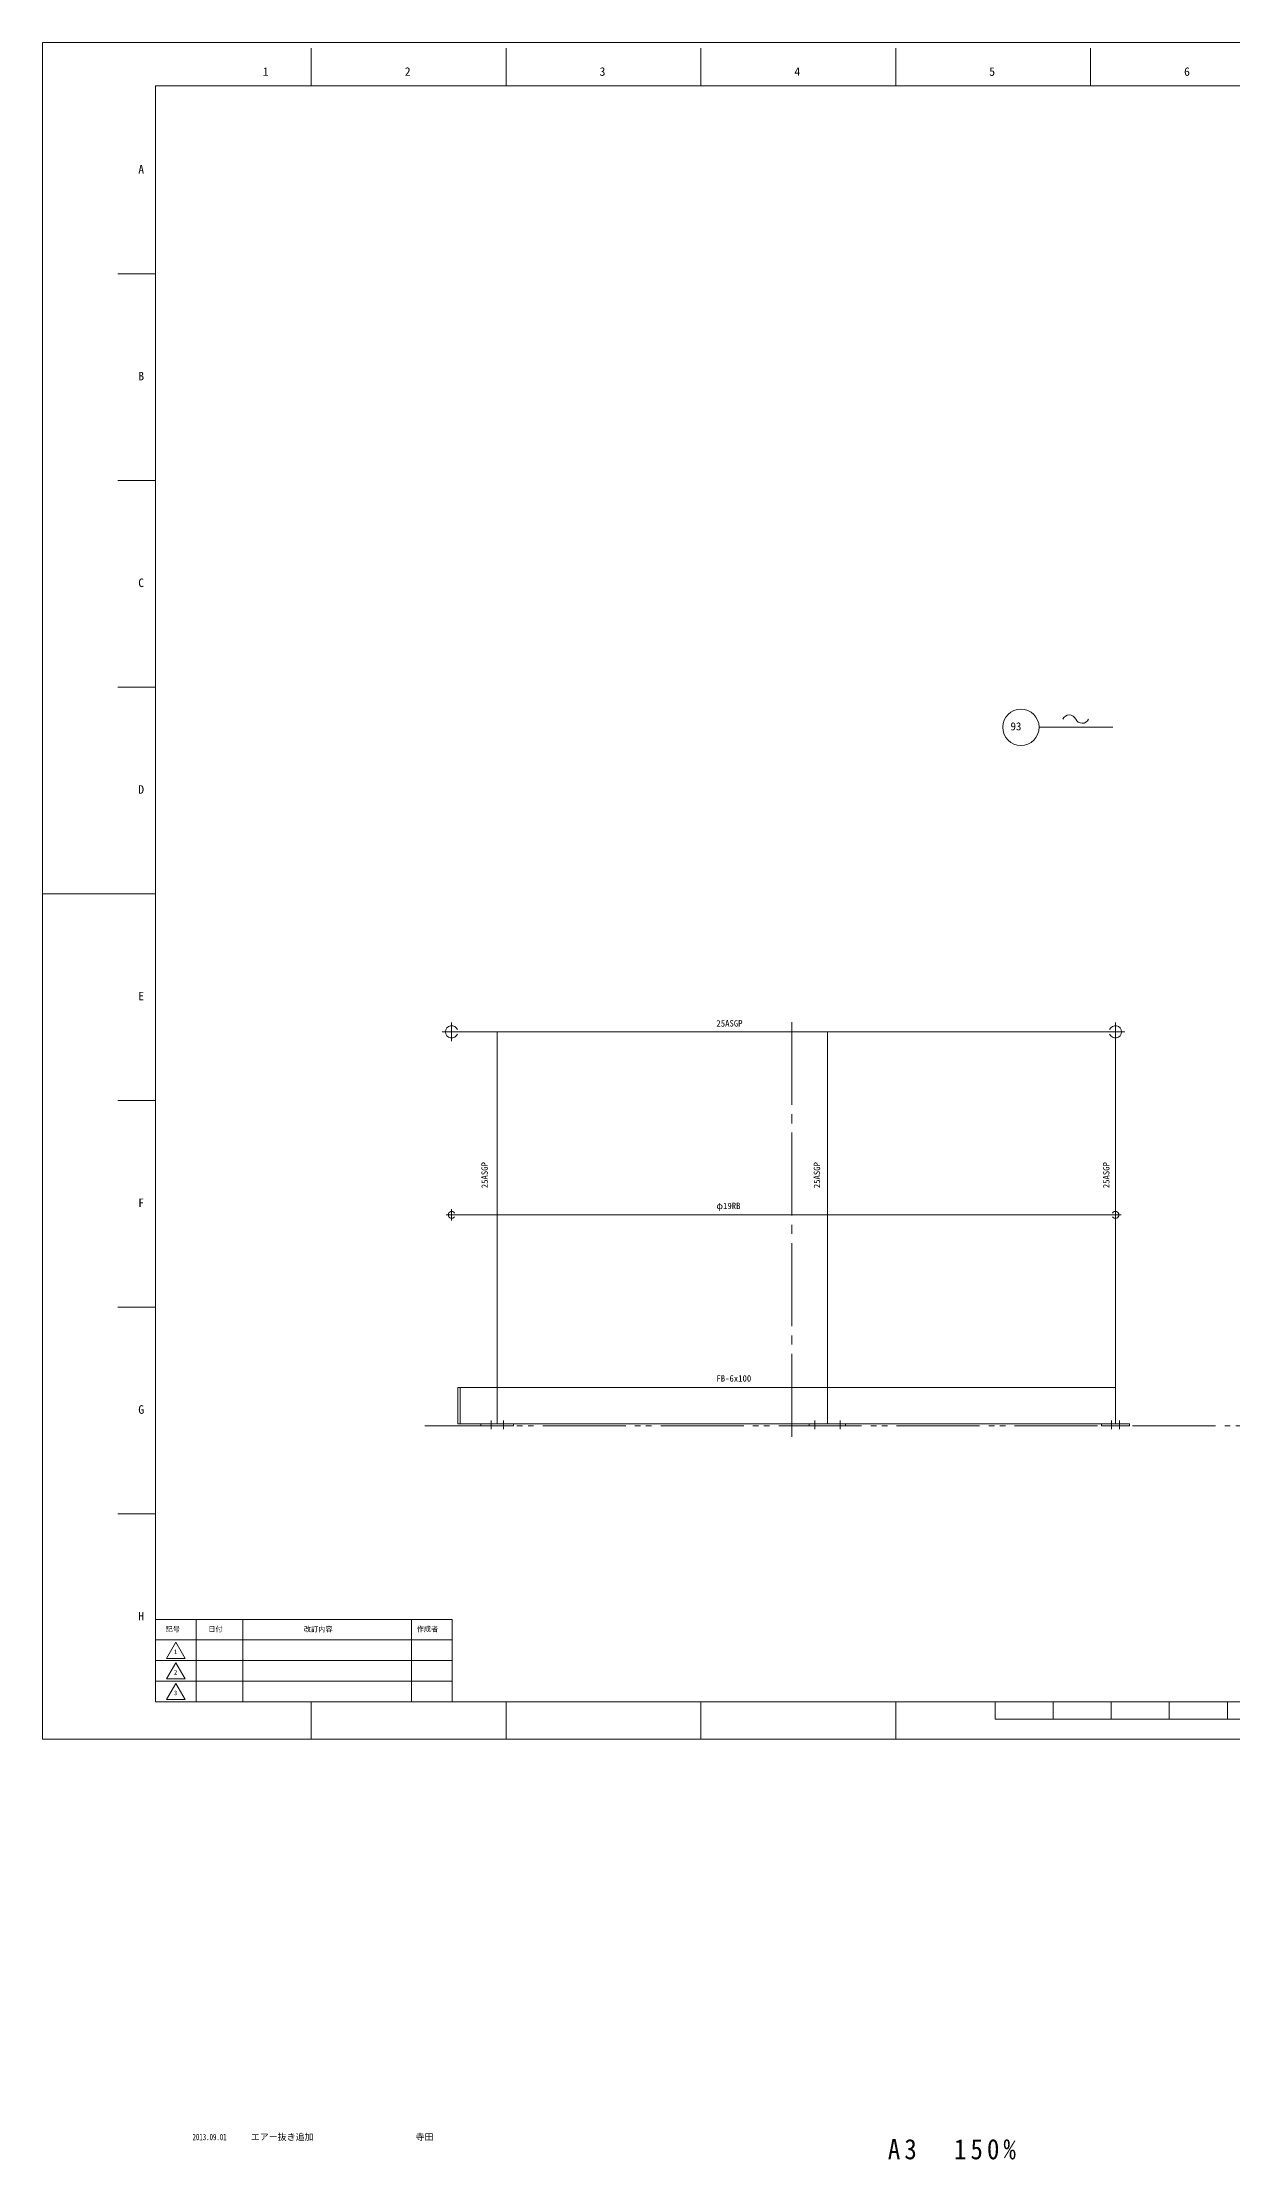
# Model space of a CAD drawing. Units: millimetres at full size. Extents: x -3313 to 3313, y -3468 to 2351.
# Drawn here: x -3313 to -41, y -3468 to 2351 of the extents above; entities that cross this region are included whole.
import ezdxf
from ezdxf.enums import TextEntityAlignment as Align

# ---------------------------------------------------------------- set-up
doc = ezdxf.new("R2010")
doc.units = ezdxf.units.MM
doc.header["$LTSCALE"] = 25.3293
doc.linetypes.add('CHAIN2', pattern=[12, 9, -1, 1, -1])
doc.linetypes.add('DOUBLE_CHAIN2', pattern=[12.8, 9, -1, 0.6, -0.6, 0.6, -1])
for name, color, linetype, lineweight in [('0-0_90_FRAME', 2, 'Continuous', 9), ('0-1_91_BLANK', 6, 'Continuous', 9), ('0-2_08_DIM', 3, 'Continuous', 9), ('0-3_05_CENTER', 2, 'CHAIN2', 9), ('0-4_0', 134, 'Continuous', 9), ('0-5_10_DRAFT', 1, 'Continuous', 9), ('0-6_04_HIDDEN', 7, 'Continuous', 9), ('0-7_06_PHANTOM', 7, 'DOUBLE_CHAIN2', 9)]:
    doc.layers.add(name, color=color, linetype=linetype, lineweight=lineweight)
doc.layers.add('0-9', color=7, linetype='Continuous')
doc.styles.add('ＭＳ ゴシック', font='')
doc.styles.add('ＭＳ Ｐゴシック', font='')
doc.styles.get('ＭＳ ゴシック').set_extended_font_data('MS Gothic')
doc.styles.get('ＭＳ Ｐゴシック').set_extended_font_data('MS PGothic')

# ---------------------------------------------------------------- blocks, each defined once
blk = doc.blocks.new('p1ba05')
at = {"layer": '0-2_08_DIM'}
for centre, start, end in [((-2.954, 0.285), 24.22764, 155.57578), ((0, 1.621), 204.22764, 335.57578)]:
    blk.add_arc(centre, 1.621, start, end, dxfattribs=at)
blk = doc.blocks.new('AM_BALLOON1')
at = {"layer": '0-2_08_DIM'}
blk.add_circle((0, 0), 5, dxfattribs=at)

msp = doc.modelspace()

# ---------------------------------------------------------------- linework, layer by layer
at = {"layer": '0-0_90_FRAME'}
for p, q in [((-2573.8, 2231.18), (-2573.8, 2334.88)), ((-2038.33, 2231.18), (-2038.33, 2334.88)), ((-1502.86, 2231.18), (-1502.86, 2334.88)), ((-967.4, 2231.18), (-967.4, 2334.88)), ((-431.93, 2231.18), (-431.93, 2334.88)), ((-3002.03, 1714.9), (-3105.73, 1714.9)), ((-3002.03, 1146.92), (-3105.73, 1146.92)), ((-3002.03, 578.94), (-3105.73, 578.94)), ((-3002.03, -557.01), (-3105.73, -557.01)), ((-3002.03, -1124.99), (-3105.73, -1124.99)), ((-3002.03, -1692.96), (-3105.73, -1692.96)), ((-2573.8, -2312.48), (-2573.8, -2209.25)), ((-2038.33, -2312.48), (-2038.33, -2209.25)), ((-1502.86, -2312.48), (-1502.86, -2209.25)), ((-967.4, -2312.48), (-967.4, -2209.25))]:
    msp.add_line(p, q, dxfattribs=at)
at = {"layer": '0-0_90_FRAME', "color": 6}
for p, q in [((-3312.8, 10.97), (-3002.03, 10.97)), ((-694.12, -2257.11), (-694.12, -2209.25)), ((-534.59, -2257.11), (-534.59, -2209.25)), ((-375.06, -2257.11), (-375.06, -2209.25)), ((-215.53, -2257.11), (-215.53, -2209.25)), ((-56, -2257.11), (-56, -2209.25)), ((-694.12, -2257.11), (901.19, -2257.11))]:
    msp.add_line(p, q, dxfattribs=at)
at = {"layer": '0-0_90_FRAME', "color": 134}
for p, q in [((-2890.03, -2209.25), (-2890.03, -1982.96)), ((-2762.03, -2209.25), (-2762.03, -1982.96)), ((-2298.03, -2209.25), (-2298.03, -1982.96)), ((-3002.03, -2039.53), (-2186.03, -2039.53)), ((-3002.03, -2096.1), (-2186.03, -2096.1)), ((-3002.03, -2152.67), (-2186.03, -2152.67))]:
    msp.add_line(p, q, dxfattribs=at)
at = {"layer": '0-0_90_FRAME', "color": 6}
msp.add_lwpolyline([(-3002.03, -2209.25), (3209.1, -2209.25), (3209.1, 2231.18), (-3002.03, 2231.18)], close=True, dxfattribs=at)
at = {"layer": '0-0_90_FRAME', "color": 134}
for points in [[(-3002.03, -2209.25), (-2186.03, -2209.25), (-2186.03, -1982.96), (-3002.03, -1982.96)], [(-2971.49, -2090.09), (-2946.03, -2046), (-2920.58, -2090.09)], [(-2971.49, -2146.67), (-2946.03, -2102.57), (-2920.58, -2146.67)], [(-2971.49, -2203.24), (-2946.03, -2159.14), (-2920.58, -2203.24)]]:
    msp.add_lwpolyline(points, close=True, dxfattribs=at)
at = {"layer": '0-1_91_BLANK'}
msp.add_lwpolyline([(-3312.8, -2312.48), (3312.8, -2312.48), (3312.8, 2350.88), (-3312.8, 2350.88)], close=True, dxfattribs=at)
at = {"layer": '0-2_08_DIM'}
msp.add_line((-573.32, 468.62), (-370.34, 468.62), dxfattribs=at)
at = {"layer": '0-3_05_CENTER'}
for p, q in [((-2187.9, -394.1), (-2187.9, -342.53)), ((-1252.91, -1481.13), (-1252.91, -332.78)), ((-363.65, -394.1), (-363.65, -342.53)), ((-2213.69, -368.31), (-2162.12, -368.31)), ((-337.87, -368.31), (-389.44, -368.31)), ((-2172.52, -871.31), (-2203.29, -871.31)), ((-2187.9, -886.69), (-2187.9, -855.93)), ((-379.03, -871.31), (-348.27, -871.31)), ((-363.65, -886.69), (-363.65, -855.93)), ((-2079.61, -1436.71), (-2079.61, -1459.96)), ((-2045.67, -1436.71), (-2045.67, -1459.96)), ((-1190.17, -1436.71), (-1190.17, -1459.96)), ((-1120.17, -1436.71), (-1120.17, -1459.96)), ((-374.47, -1436.71), (-374.47, -1459.96)), ((-352.84, -1436.71), (-352.84, -1459.96))]:
    msp.add_line(p, q, dxfattribs=at)
at = {"layer": '0-4_0'}
for p, q in [((-2187.9, -368.31), (-363.65, -368.31)), ((-2062.64, -1445.31), (-2062.64, -368.31)), ((-1155.17, -1445.31), (-1155.17, -368.31)), ((-363.65, -1445.31), (-363.65, -385.31)), ((-363.65, -871.31), (-2187.9, -871.31))]:
    msp.add_line(p, q, dxfattribs=at)
for points in [[(-2170.9, -1445.31), (-363.65, -1445.31), (-363.65, -1345.31), (-2170.9, -1345.31)], [(-2107.78, -1451.31), (-2017.5, -1451.31), (-2017.5, -1445.31), (-2107.78, -1445.31)], [(-1205.17, -1451.31), (-1105.17, -1451.31), (-1105.17, -1445.31), (-1205.17, -1445.31)], [(-402.26, -1451.31), (-325.04, -1451.31), (-325.04, -1445.31), (-402.26, -1445.31)]]:
    msp.add_lwpolyline(points, close=True, dxfattribs=at)
for centre, radius, start, end in [((-2187.9, -368.31), 17, 20.66732, 339.33268), ((-363.65, -368.31), 17, 200.66732, 159.33268), ((-2187.9, -871.31), 9.5, 31.75686, 328.24314), ((-363.65, -871.31), 9.5, 211.75686, 148.24314)]:
    msp.add_arc(centre, radius, start, end, dxfattribs=at)
at = {"layer": '0-5_10_DRAFT'}
msp.add_line((-1246.66, -1451.31), (-1259.15, -1451.31), dxfattribs=at)
at = {"layer": '0-6_04_HIDDEN'}
msp.add_line((-2164.9, -1345.31), (-2164.9, -1445.31), dxfattribs=at)
at = {"layer": '0-7_06_PHANTOM'}
msp.add_line((-2261.71, -1451.31), (2231.24, -1451.31), dxfattribs=at)

# ---------------------------------------------------------------- block references
at = {"layer": '0-2_08_DIM'}
for name, p, xscale, yscale in [('AM_BALLOON1', (-623.39, 468.69), 10, 10), ('p1ba05', (-455.03, 479.56), 12, 12)]:
    msp.add_blockref(name, p, dxfattribs=dict(at, xscale=xscale, yscale=yscale))

# ---------------------------------------------------------------- texts
at = {"layer": '0-0_90_FRAME', "color": 134}
for s, height, style, p in [('1', 23.46, 'ＭＳ ゴシック', (-2707.12, 2251.83)), ('2', 23.46, 'ＭＳ ゴシック', (-2316.73, 2251.83)), ('3', 23.46, 'ＭＳ ゴシック', (-1781.26, 2251.83)), ('4', 23.46, 'ＭＳ ゴシック', (-1245.8, 2251.83)), ('5', 23.46, 'ＭＳ ゴシック', (-710.33, 2251.83)), ('6', 23.46, 'ＭＳ ゴシック', (-174.86, 2251.83)), ('A', 23.46, 'ＭＳ ゴシック', (-3049.14, 1982.89)), ('B', 23.46, 'ＭＳ ゴシック', (-3049.14, 1414.91)), ('C', 23.46, 'ＭＳ ゴシック', (-3049.14, 846.93)), ('D', 23.46, 'ＭＳ ゴシック', (-3049.14, 278.96)), ('E', 23.46, 'ＭＳ ゴシック', (-3049.14, -289.02)), ('F', 23.46, 'ＭＳ ゴシック', (-3049.14, -857)), ('G', 23.46, 'ＭＳ ゴシック', (-3049.14, -1424.98)), ('H', 23.46, 'ＭＳ ゴシック', (-3049.14, -1992.95)), ('記号', 14.08, 'ＭＳ Ｐゴシック', (-2973.96, -2020.85)), ('日付', 14.08, 'ＭＳ Ｐゴシック', (-2856.71, -2020.85)), ('改訂内容', 14.08, 'ＭＳ Ｐゴシック', (-2593.89, -2021.17)), ('作成者', 14.08, 'ＭＳ Ｐゴシック', (-2283.92, -2020.85)), ('1', 12.44, 'ＭＳ ゴシック', (-2951.55, -2081.87)), ('2', 12.44, 'ＭＳ ゴシック', (-2951.55, -2138.45)), ('3', 12.44, 'ＭＳ ゴシック', (-2951.55, -2195.02))]:
    msp.add_text(s, height=height, dxfattribs=dict(at, style=style)).set_placement(p, align=Align.BOTTOM_LEFT)
at = {"layer": '0-0_90_FRAME', "color": 3, "style": 'ＭＳ ゴシック', "width": 0.65}
msp.add_text('2013.09.01', height=17.6, dxfattribs=at).set_placement((-2899.89, -3419.46), align=Align.BOTTOM_LEFT)
at = {"layer": '0-0_90_FRAME', "color": 3, "style": 'ＭＳ ゴシック'}
for s, p in [('エアー抜き追加', (-2739.96, -3419.46)), ('寺田', (-2286.87, -3419.46))]:
    msp.add_text(s, height=17.6, dxfattribs=at).set_placement(p, align=Align.BOTTOM_LEFT)
at = {"layer": '0-2_08_DIM', "style": 'ＭＳ ゴシック'}
for s, p in [('25ASGP', (-1460.21, -359.13)), ('φ19RB', (-1460.21, -860.75)), ('FB-6x100', (-1460.21, -1334.75))]:
    msp.add_text(s, height=17.6, dxfattribs=at).set_placement(p, align=Align.BOTTOM_LEFT)
for p in [(-2083.22, -798.14), (-1169.94, -798.14), (-374.7, -798.14)]:
    msp.add_text('25ASGP', height=17.6, rotation=90, dxfattribs=at).set_placement(p, align=Align.BOTTOM_LEFT)
at = {"layer": '0-4_0', "style": 'ＭＳ ゴシック'}
msp.add_text('93', height=21.99, dxfattribs=at).set_placement((-651.96, 453.69), align=Align.BOTTOM_LEFT)
at = {"layer": '0-9', "insert": (-989.05, -3467.7), "char_height": 55.71, "attachment_point": 7, "style": 'ＭＳ ゴシック'}
msp.add_mtext('\\T1.33;\\W0.9;A3\u3000150%', dxfattribs=at)

doc.saveas('drawing.dxf')
